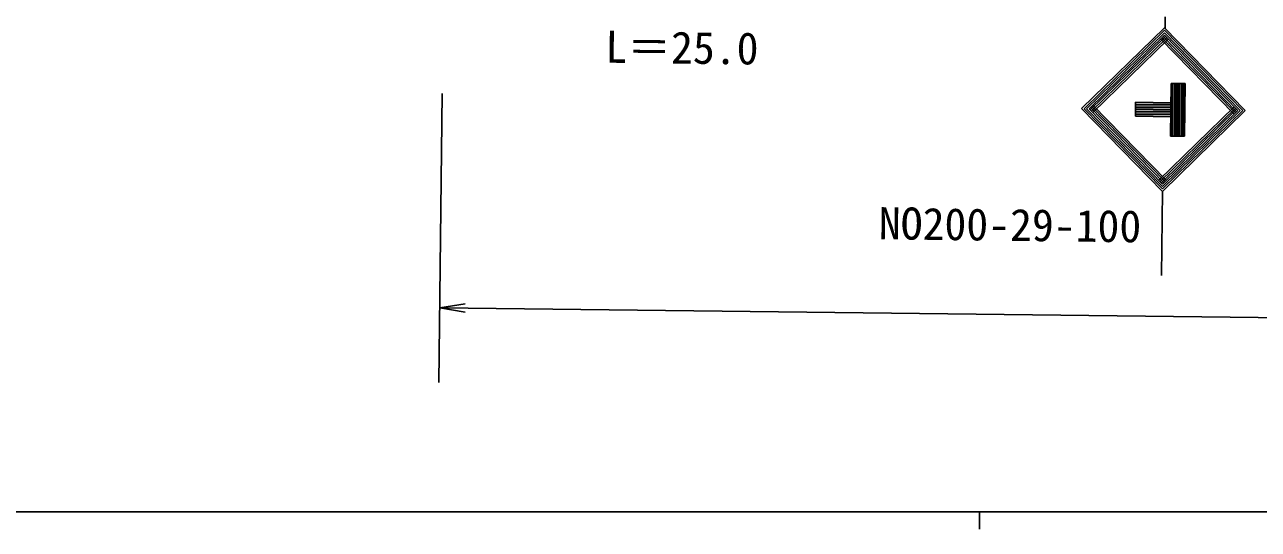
# Model space of a CAD drawing. Units: millimetres, scale not verified. Extents: x 40000 to 680000, y 20000 to 380000.
# Drawn here: x 113544 to 183900, y 204000 to 232782 of the extents above; entities that cross this region are included whole.
import ezdxf
from ezdxf.enums import TextEntityAlignment as Align

# ---------------------------------------------------------------- set-up
doc = ezdxf.new("R2010")
doc.units = ezdxf.units.MM
doc.header["$LTSCALE"] = 1000
for name, color, linetype, lineweight in [('M-BGD', 7, 'Continuous', 25), ('M-STR-STR3', 7, 'Continuous', 25), ('M-STR-STRC', 7, 'Continuous', 25), ('M-TTL-BAND', 7, 'Continuous', 25)]:
    doc.layers.add(name, color=color, linetype=linetype, lineweight=lineweight)
doc.styles.add('ＭＳ ゴシック', font='')
doc.styles.get('ＭＳ ゴシック').set_extended_font_data('MS Gothic')

# ---------------------------------------------------------------- blocks, each defined once
blk = doc.blocks.new('open_arrow')
at = {"color": 0, "linetype": 'Continuous', "lineweight": -2}
blk.add_lwpolyline([(7.5, 1.25), (0, 0), (7.5, -1.25)], dxfattribs=at)

msp = doc.modelspace()

# ---------------------------------------------------------------- linework, layer by layer
at = {"layer": 'M-BGD'}
msp.add_line((178596, 233228), (178588, 232560), dxfattribs=at)
at = {"layer": 'M-STR-STR3'}
for p, q in [((137360, 228862), (137161, 212373)), ((137213, 216636), (243795, 215354))]:
    msp.add_line(p, q, dxfattribs=at)
at = {"layer": 'M-STR-STRC'}
for p, q in [((173823, 227993), (178546, 232603)), ((173964, 227991), (178544, 232462)), ((174106, 227989), (178542, 232320)), ((174247, 227987), (178540, 232179)), ((178540, 232179), (182732, 227885)), ((178542, 232320), (182873, 227884)), ((178544, 232462), (183015, 227882)), ((178546, 232603), (183156, 227880)), ((174317, 227916), (178610, 232107)), ((174387, 227844), (178680, 232036)), ((174457, 227773), (178750, 231964)), ((178326, 231969), (182517, 227676)), ((178397, 232039), (182589, 227746)), ((178469, 232109), (182660, 227816)), ((178930, 229431), (178893, 226431)), ((178930, 229431), (179730, 229422)), ((179030, 229430), (178993, 226430)), ((179130, 229429), (179093, 226429)), ((179230, 229428), (179193, 226428)), ((179330, 229426), (179293, 226427)), ((179430, 229425), (179393, 226425)), ((179530, 229424), (179493, 226424)), ((179630, 229423), (179593, 226423)), ((179730, 229422), (179693, 226422)), ((173823, 227993), (178433, 223270)), ((173964, 227991), (178435, 223411)), ((174106, 227989), (178437, 223553)), ((174247, 227987), (178438, 223694)), ((174319, 228057), (178510, 223764)), ((174390, 228127), (178582, 223834)), ((174462, 228197), (178653, 223904)), ((176895, 228356), (176886, 227556)), ((176891, 227956), (178912, 227931)), ((176892, 228056), (178913, 228031)), ((176893, 228156), (178914, 228131)), ((176894, 228256), (178915, 228231)), ((176895, 228356), (178916, 228331)), ((178229, 223909), (182522, 228100)), ((178299, 223837), (182592, 228029)), ((178369, 223766), (182662, 227957)), ((176886, 227556), (178907, 227531)), ((176887, 227656), (178908, 227631)), ((176888, 227756), (178909, 227731)), ((176889, 227856), (178910, 227831)), ((178433, 223270), (183156, 227880)), ((178435, 223411), (183015, 227882)), ((178437, 223553), (182873, 227884)), ((178438, 223694), (182732, 227885)), ((178893, 226431), (179693, 226422)), ((178433, 223270), (178376, 218475))]:
    msp.add_line(p, q, dxfattribs=at)
at = {"layer": 'M-TTL-BAND'}
for p, q in [((40000, 205000), (579000, 205000)), ((168000, 205000), (168000, 204000))]:
    msp.add_line(p, q, dxfattribs=at)

# ---------------------------------------------------------------- block references
at = {"layer": 'M-STR-STR3', "xscale": 193, "yscale": 193, "rotation": 359.3}
msp.add_blockref('open_arrow', (137213, 216636), dxfattribs=at)

# ---------------------------------------------------------------- texts
at = {"layer": 'M-STR-STR3', "style": 'ＭＳ ゴシック'}
msp.add_text('L＝25.0', height=1833, rotation=359.311, dxfattribs=at).set_placement((146644, 230063), align=Align.BOTTOM_LEFT)
at = {"layer": 'M-STR-STRC', "style": 'ＭＳ ゴシック'}
msp.add_text('NO200-29-100', height=1833, rotation=359.311, dxfattribs=at).set_placement((162243, 219994), align=Align.BOTTOM_LEFT)

doc.saveas('drawing.dxf')
